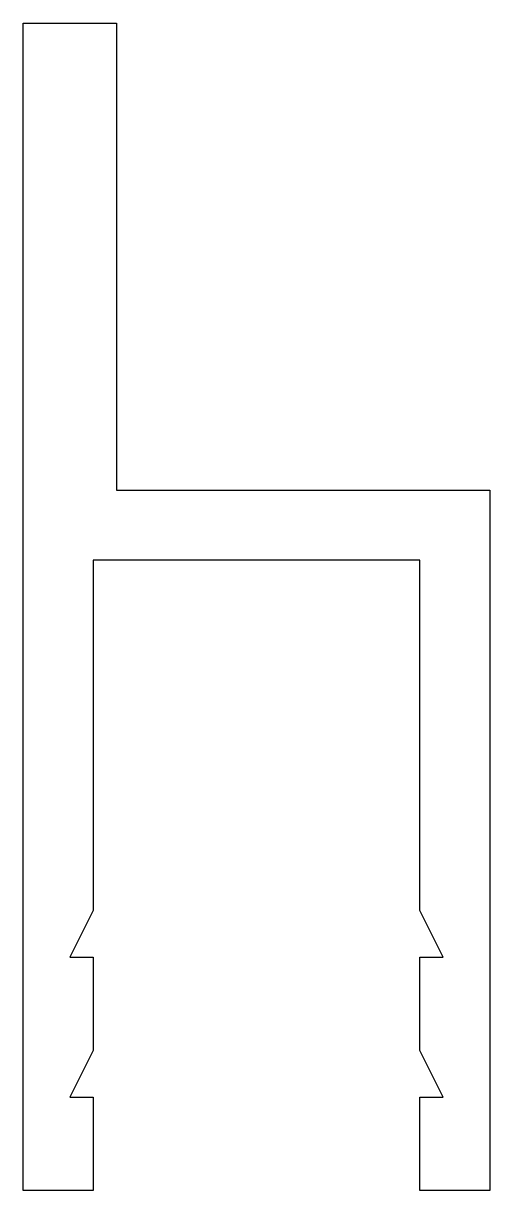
# Model space of a CAD drawing. Extents: x 260.8 to 270.8, y 245.2 to 270.2.
import ezdxf

# ---------------------------------------------------------------- set-up
doc = ezdxf.new("R2010")
doc.units = 0
doc.layers.get('0').update_dxf_attribs({"linetype": 'CONTINUOUS'})

msp = doc.modelspace()

# ---------------------------------------------------------------- linework, layer by layer
msp.add_lwpolyline([(269.3, 248.184), (269.3, 250.184), (269.8, 250.184), (269.3, 251.184), (269.3, 258.684), (262.3, 258.684), (262.3, 251.184), (261.8, 250.184), (262.3, 250.184), (262.3, 248.184), (261.8, 247.184), (262.3, 247.184), (262.3, 245.184), (260.8, 245.184), (260.8, 270.184), (262.8, 270.184), (262.8, 260.184), (270.8, 260.184), (270.8, 245.184), (269.3, 245.184), (269.3, 247.184), (269.8, 247.184)], close=True)

doc.saveas('drawing.dxf')
